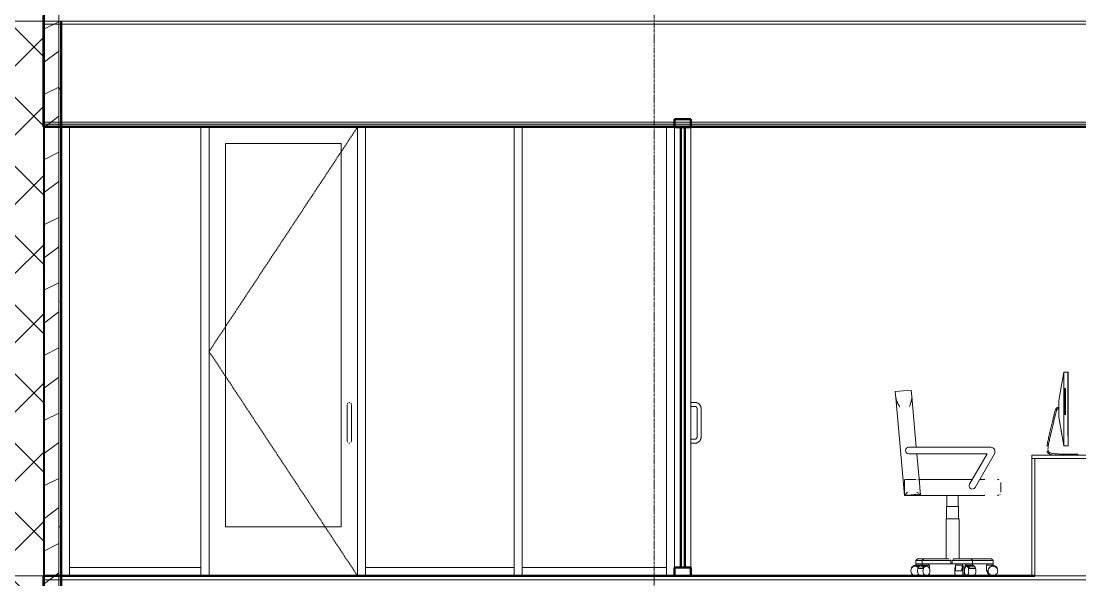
# Model space of a CAD drawing. Header units: inches. Extents: x -4169 to 1833, y -300 to 585.
# Drawn here: x -157.7 to 102, y -1 to 136 of the extents above; entities that cross this region are included whole.
import ezdxf

# ---------------------------------------------------------------- set-up
doc = ezdxf.new("R2010")
doc.units = ezdxf.units.IN
doc.header["$MEASUREMENT"] = 0
for name, pattern in [('Aligning Line 1_8_', [0.25, 0.125, -0.125]), ('Dash 1_16_', [0.125, 0.0625, -0.0625]), ('Grid Line 1_2_', [0.875, 0.5, -0.125, 0.125, -0.125])]:
    doc.linetypes.add(name, pattern=pattern)
for name, color, linetype, lineweight in [('0-4', 7, 'Continuous', 9), ('0-7', 130, 'Continuous', 5), ('A-DOOR-3', 7, 'Continuous', 9), ('A-DOOR-4', 7, 'Dash 1_16_', 9), ('A-DOOR-FRAM-1', 7, 'Continuous', 9), ('A-FLOR-2', 192, 'Continuous', 50), ('A-FLOR-LEVL-1', 51, 'Grid Line 1_2_', 9), ('A-FLOR-MCUT', 51, 'Continuous', 13), ('A-FLOR-PATT-1', 8, 'Continuous', 9), ('A-GLAZ-CURT-1', 7, 'Continuous', 9), ('A-GLAZ-CURT-2', 250, 'Continuous', 50), ('A-GLAZ-CWMG-1', 7, 'Continuous', 9), ('A-GLAZ-CWMG-2', 250, 'Continuous', 50), ('A-WALL-1', 250, 'Continuous', 50), ('A-WALL-2', 10, 'Continuous', 13), ('A-WALL-PATT-1', 7, 'Continuous', 9), ('A-WALL-PATT-2', 253, 'Continuous', 9), ('A-WALL-PATT-4', 252, 'Continuous', 9), ('G-ANNO-SYMB', 111, 'Aligning Line 1_8_', 9), ('G-ANNO-SYMB-2', 147, 'Aligning Line 1_8_', 9), ('I-FURN-1', 7, 'Continuous', 9), ('S-GRID-1', 1, 'Grid Line 1_2_', 9)]:
    doc.layers.add(name, color=color, linetype=linetype, lineweight=lineweight)

# ---------------------------------------------------------------- blocks, each defined once
blk = doc.blocks.new('CTR - 2nd Phase_rvt-2-BUILDING SECTION - EAST_WEST - LOOKING SOUTH')
at = {"layer": 'A-FLOR-LEVL-1'}
for p, q in [((-12558.48, 136), (-9609.49, 136)), ((-12558.48, 0), (-9609.49, 0))]:
    blk.add_line(p, q, dxfattribs=at)
blk = doc.blocks.new('CTR  - Topography_rvt-2-BUILDING SECTION - EAST_WEST - LOOKING SOUTH')
at = {"layer": 'A-FLOR-LEVL-1'}
blk.add_line((-12558.48, 0), (-9609.49, 0), dxfattribs=at)
at = {"layer": 'G-ANNO-SYMB-2'}
blk.add_line((-9742.88, 0), (-12461.76, 0), dxfattribs=at)
blk = doc.blocks.new('Storefront_Entry_Door-_Single_7051 - Store Front Single Door-2000378-BUILDING SECTION - EAST_WEST - LOOKING SOUTH')
at = {"layer": 'A-DOOR-3'}
for p, q in [((-11275.16, 42.5), (-11276.16, 42.5)), ((-11276.16, 41.5), (-11275.16, 41.5)), ((-11274.66, 41), (-11274.66, 34)), ((-11273.66, 34), (-11273.66, 41)), ((-11275.16, 33.5), (-11276.16, 33.5)), ((-11276.16, 32.5), (-11275.16, 32.5))]:
    blk.add_line(p, q, dxfattribs=at)
at = {"layer": 'A-DOOR-3', "flags": 128}
for points in [[(-11273.66, 41), (-11273.67, 41.06), (-11273.67, 41.12), (-11273.68, 41.18), (-11273.68, 41.24), (-11273.69, 41.3), (-11273.71, 41.36), (-11273.72, 41.41), (-11273.74, 41.47), (-11273.76, 41.53), (-11273.78, 41.58), (-11273.81, 41.64), (-11273.83, 41.69), (-11273.86, 41.75), (-11273.89, 41.8), (-11273.93, 41.85), (-11273.96, 41.9), (-11274, 41.94), (-11274.04, 41.99), (-11274.08, 42.03), (-11274.12, 42.08), (-11274.16, 42.12), (-11274.21, 42.16), (-11274.26, 42.19), (-11274.3, 42.23), (-11274.35, 42.26), (-11274.41, 42.29), (-11274.46, 42.32), (-11274.51, 42.35), (-11274.57, 42.38), (-11274.62, 42.4), (-11274.68, 42.42), (-11274.73, 42.44), (-11274.79, 42.45), (-11274.85, 42.47), (-11274.91, 42.48), (-11274.97, 42.49), (-11275.03, 42.49), (-11275.09, 42.5), (-11275.15, 42.5), (-11275.16, 42.5)], [(-11275.16, 41.5), (-11275.14, 41.5), (-11275.12, 41.5), (-11275.1, 41.5), (-11275.08, 41.49), (-11275.07, 41.49), (-11275.05, 41.49), (-11275.03, 41.48), (-11275.01, 41.47), (-11274.99, 41.47), (-11274.97, 41.46), (-11274.95, 41.45), (-11274.93, 41.44), (-11274.92, 41.43), (-11274.9, 41.42), (-11274.88, 41.41), (-11274.87, 41.4), (-11274.85, 41.39), (-11274.83, 41.38), (-11274.82, 41.36), (-11274.81, 41.35), (-11274.79, 41.33), (-11274.78, 41.32), (-11274.77, 41.3), (-11274.75, 41.29), (-11274.74, 41.27), (-11274.73, 41.25), (-11274.72, 41.24), (-11274.71, 41.22), (-11274.71, 41.2), (-11274.7, 41.18), (-11274.69, 41.16), (-11274.69, 41.14), (-11274.68, 41.12), (-11274.68, 41.1), (-11274.67, 41.08), (-11274.67, 41.07), (-11274.67, 41.05), (-11274.67, 41.03), (-11274.66, 41.01), (-11274.66, 41)], [(-11275.16, 32.5), (-11275.1, 32.5), (-11275.04, 32.5), (-11274.98, 32.51), (-11274.93, 32.52), (-11274.87, 32.53), (-11274.81, 32.54), (-11274.75, 32.56), (-11274.69, 32.58), (-11274.64, 32.6), (-11274.58, 32.62), (-11274.53, 32.64), (-11274.47, 32.67), (-11274.42, 32.7), (-11274.37, 32.73), (-11274.32, 32.76), (-11274.27, 32.8), (-11274.22, 32.83), (-11274.18, 32.87), (-11274.13, 32.91), (-11274.09, 32.95), (-11274.05, 33), (-11274.01, 33.04), (-11273.97, 33.09), (-11273.94, 33.14), (-11273.9, 33.19), (-11273.87, 33.24), (-11273.84, 33.29), (-11273.81, 33.35), (-11273.79, 33.4), (-11273.77, 33.46), (-11273.75, 33.51), (-11273.73, 33.57), (-11273.71, 33.63), (-11273.7, 33.69), (-11273.69, 33.75), (-11273.68, 33.8), (-11273.67, 33.86), (-11273.67, 33.92), (-11273.66, 33.98), (-11273.66, 34)], [(-11274.66, 34), (-11274.66, 33.98), (-11274.67, 33.96), (-11274.67, 33.94), (-11274.67, 33.92), (-11274.67, 33.9), (-11274.68, 33.88), (-11274.68, 33.86), (-11274.69, 33.84), (-11274.7, 33.82), (-11274.7, 33.81), (-11274.71, 33.79), (-11274.72, 33.77), (-11274.73, 33.75), (-11274.74, 33.73), (-11274.75, 33.72), (-11274.76, 33.7), (-11274.78, 33.69), (-11274.79, 33.67), (-11274.8, 33.66), (-11274.82, 33.64), (-11274.83, 33.63), (-11274.85, 33.61), (-11274.86, 33.6), (-11274.88, 33.59), (-11274.89, 33.58), (-11274.91, 33.57), (-11274.93, 33.56), (-11274.95, 33.55), (-11274.96, 33.54), (-11274.98, 33.53), (-11275, 33.53), (-11275.02, 33.52), (-11275.04, 33.52), (-11275.06, 33.51), (-11275.08, 33.51), (-11275.1, 33.5), (-11275.12, 33.5), (-11275.14, 33.5), (-11275.16, 33.5), (-11275.16, 33.5)]]:
    blk.add_lwpolyline(points, dxfattribs=at)
blk = doc.blocks.new('System Panel - Glazed-2000381-BUILDING SECTION - EAST_WEST - LOOKING SOUTH')
at = {"layer": 'A-GLAZ-CURT-2'}
for p, q in [((-11278.66, 110), (-11278.66, 2)), ((-11277.66, 110), (-11278.66, 110)), ((-11277.66, 2), (-11277.66, 110)), ((-11278.66, 2), (-11277.66, 2))]:
    blk.add_line(p, q, dxfattribs=at)
blk = doc.blocks.new('Rectangular Mullion - 2_ x 4_ rectangular-1890806-BUILDING SECTION - EAST_WEST - LOOKING SOUTH')
at = {"layer": 'A-GLAZ-CWMG-2'}
for p, q in [((-11280.16, 112), (-11280.16, 110)), ((-11276.16, 112), (-11280.16, 112)), ((-11276.16, 110), (-11276.16, 112)), ((-11280.16, 110), (-11276.16, 110))]:
    blk.add_line(p, q, dxfattribs=at)
blk = doc.blocks.new('Rectangular Mullion - 2_ x 4_ rectangular-1890807-BUILDING SECTION - EAST_WEST - LOOKING SOUTH')
at = {"layer": 'A-GLAZ-CWMG-2'}
for p, q in [((-11280.16, 2), (-11280.16, 0)), ((-11276.16, 2), (-11280.16, 2)), ((-11280.16, 0), (-11276.16, 0)), ((-11276.16, 0), (-11276.16, 2))]:
    blk.add_line(p, q, dxfattribs=at)
blk = doc.blocks.new('Rectangular Mullion - 2_ x 4_ rectangular-2000371-BUILDING SECTION - EAST_WEST - LOOKING SOUTH')
at = {"layer": 'A-GLAZ-CWMG-1'}
for p, q in [((-11280.16, 2), (-11280.16, 110)), ((-11276.16, 110), (-11276.16, 2))]:
    blk.add_line(p, q, dxfattribs=at)
blk = doc.blocks.new('System Panel - Glazed-2000384-BUILDING SECTION - EAST_WEST - LOOKING SOUTH')
at = {"layer": 'A-GLAZ-CURT-1'}
blk.add_line((-11282.16, 110), (-11317.56, 110), dxfattribs=at)
blk = doc.blocks.new('Rectangular Mullion - 2_ x 4_ rectangular-1890816-BUILDING SECTION - EAST_WEST - LOOKING SOUTH')
at = {"layer": 'A-GLAZ-CWMG-1'}
for p, q in [((-11317.56, 0), (-11317.56, 2)), ((-11317.56, 2), (-11282.16, 2)), ((-11282.16, 2), (-11282.16, 0))]:
    blk.add_line(p, q, dxfattribs=at)
blk = doc.blocks.new('Rectangular Mullion - 2_ x 4_ rectangular-2000373-BUILDING SECTION - EAST_WEST - LOOKING SOUTH')
at = {"layer": 'A-GLAZ-CWMG-1'}
blk.add_line((-11428.61, 110.12), (-11428.61, 0), dxfattribs=at)
blk = doc.blocks.new('Rectangular Mullion - 2_ x 4_ rectangular-2000374-BUILDING SECTION - EAST_WEST - LOOKING SOUTH')
at = {"layer": 'A-GLAZ-CWMG-1'}
blk.add_line((-11282.16, 0), (-11282.16, 110.12), dxfattribs=at)
blk = doc.blocks.new('Storefront_Entry_Door-_Single_7051 - Store Front Single Door-2000385-BUILDING SECTION - EAST_WEST - LOOKING SOUTH')
at = {"layer": 'A-DOOR-3'}
for p, q in [((-11360.46, 41), (-11360.46, 34)), ((-11359.46, 34), (-11359.46, 41))]:
    blk.add_line(p, q, dxfattribs=at)
at = {"layer": 'A-DOOR-3', "flags": 128}
for points in [[(-11360.46, 42), (-11360.46, 42), (-11360.46, 42), (-11360.46, 41.99), (-11360.46, 41.99), (-11360.46, 41.98), (-11360.46, 41.97), (-11360.46, 41.96), (-11360.46, 41.95), (-11360.46, 41.94), (-11360.46, 41.92), (-11360.46, 41.9), (-11360.46, 41.89), (-11360.46, 41.87), (-11360.46, 41.85), (-11360.46, 41.83), (-11360.46, 41.8), (-11360.46, 41.78), (-11360.46, 41.75), (-11360.46, 41.72), (-11360.46, 41.7), (-11360.46, 41.67), (-11360.46, 41.64), (-11360.46, 41.61), (-11360.46, 41.57), (-11360.46, 41.54), (-11360.46, 41.51), (-11360.46, 41.47), (-11360.46, 41.44), (-11360.46, 41.4), (-11360.46, 41.36), (-11360.46, 41.32), (-11360.46, 41.29), (-11360.46, 41.25), (-11360.46, 41.21), (-11360.46, 41.17), (-11360.46, 41.13), (-11360.46, 41.09), (-11360.46, 41.05), (-11360.46, 41.01), (-11360.46, 41)], [(-11359.46, 41), (-11359.46, 41.04), (-11359.46, 41.08), (-11359.46, 41.12), (-11359.46, 41.16), (-11359.46, 41.2), (-11359.46, 41.24), (-11359.46, 41.28), (-11359.46, 41.31), (-11359.46, 41.35), (-11359.46, 41.39), (-11359.46, 41.43), (-11359.46, 41.46), (-11359.46, 41.5), (-11359.46, 41.53), (-11359.46, 41.56), (-11359.46, 41.6), (-11359.46, 41.63), (-11359.46, 41.66), (-11359.46, 41.69), (-11359.46, 41.72), (-11359.46, 41.74), (-11359.46, 41.77), (-11359.46, 41.8), (-11359.46, 41.82), (-11359.46, 41.84), (-11359.46, 41.86), (-11359.46, 41.88), (-11359.46, 41.9), (-11359.46, 41.92), (-11359.46, 41.93), (-11359.46, 41.95), (-11359.46, 41.96), (-11359.46, 41.97), (-11359.46, 41.98), (-11359.46, 41.99), (-11359.46, 41.99), (-11359.46, 42), (-11359.46, 42), (-11359.46, 42)], [(-11360.46, 34), (-11360.46, 33.96), (-11360.46, 33.92), (-11360.46, 33.88), (-11360.46, 33.84), (-11360.46, 33.8), (-11360.46, 33.76), (-11360.46, 33.72), (-11360.46, 33.69), (-11360.46, 33.65), (-11360.46, 33.61), (-11360.46, 33.57), (-11360.46, 33.54), (-11360.46, 33.5), (-11360.46, 33.47), (-11360.46, 33.44), (-11360.46, 33.4), (-11360.46, 33.37), (-11360.46, 33.34), (-11360.46, 33.31), (-11360.46, 33.28), (-11360.46, 33.26), (-11360.46, 33.23), (-11360.46, 33.2), (-11360.46, 33.18), (-11360.46, 33.16), (-11360.46, 33.14), (-11360.46, 33.12), (-11360.46, 33.1), (-11360.46, 33.08), (-11360.46, 33.07), (-11360.46, 33.05), (-11360.46, 33.04), (-11360.46, 33.03), (-11360.46, 33.02), (-11360.46, 33.01), (-11360.46, 33.01), (-11360.46, 33), (-11360.46, 33), (-11360.46, 33)], [(-11359.46, 33), (-11359.46, 33), (-11359.46, 33), (-11359.46, 33.01), (-11359.46, 33.01), (-11359.46, 33.02), (-11359.46, 33.03), (-11359.46, 33.04), (-11359.46, 33.05), (-11359.46, 33.06), (-11359.46, 33.08), (-11359.46, 33.1), (-11359.46, 33.11), (-11359.46, 33.13), (-11359.46, 33.15), (-11359.46, 33.17), (-11359.46, 33.2), (-11359.46, 33.22), (-11359.46, 33.25), (-11359.46, 33.28), (-11359.46, 33.3), (-11359.46, 33.33), (-11359.46, 33.36), (-11359.46, 33.39), (-11359.46, 33.43), (-11359.46, 33.46), (-11359.46, 33.49), (-11359.46, 33.53), (-11359.46, 33.56), (-11359.46, 33.6), (-11359.46, 33.64), (-11359.46, 33.68), (-11359.46, 33.71), (-11359.46, 33.75), (-11359.46, 33.79), (-11359.46, 33.83), (-11359.46, 33.87), (-11359.46, 33.91), (-11359.46, 33.95), (-11359.46, 33.99), (-11359.46, 34)]]:
    blk.add_lwpolyline(points, dxfattribs=at)
at = {"layer": 'A-DOOR-3'}
for centre, start, end in [((-11359.96, 42), 135, 165), ((-11359.96, 42), 90, 105), ((-11359.96, 42), 75, 90), ((-11359.96, 42), 15, 45), ((-11359.96, 33), 180, 210), ((-11359.96, 33), 255, 270), ((-11359.96, 33), 270, 285), ((-11359.96, 33), 330, 0)]:
    blk.add_arc(centre, 0.5, start, end, dxfattribs=at)
at = {"layer": 'A-DOOR-4'}
for p, q in [((-11394.36, 55), (-11357.96, 110)), ((-11357.96, 0), (-11394.36, 55))]:
    blk.add_line(p, q, dxfattribs=at)
at = {"layer": 'A-DOOR-FRAM-1'}
for p, q in [((-11357.96, 110), (-11394.36, 110)), ((-11394.36, 110), (-11394.36, 0)), ((-11357.96, 0), (-11357.96, 110)), ((-11390.36, 106), (-11361.96, 106)), ((-11390.36, 12), (-11390.36, 106)), ((-11361.96, 106), (-11361.96, 12)), ((-11361.96, 12), (-11390.36, 12))]:
    blk.add_line(p, q, dxfattribs=at)
blk = doc.blocks.new('Rectangular Mullion - 2_ x 4_ rectangular-V157-BUILDING SECTION - EAST_WEST - LOOKING SOUTH')
at = {"layer": 'A-GLAZ-CWMG-1'}
for p, q in [((-11357.96, 110.12), (-11357.96, 0)), ((-11355.96, 110.12), (-11355.96, 0))]:
    blk.add_line(p, q, dxfattribs=at)
blk = doc.blocks.new('System Panel - Glazed-2000386-BUILDING SECTION - EAST_WEST - LOOKING SOUTH')
at = {"layer": 'A-GLAZ-CURT-1'}
blk.add_line((-11396.36, 110), (-11428.61, 110), dxfattribs=at)
blk = doc.blocks.new('L-shaped_office_desk_18130 - Desk office-1854745-BUILDING SECTION - EAST_WEST - LOOKING SOUTH')
at = {"layer": 'I-FURN-1'}
for p, q in [((-11184.68, 49.9), (-11185.93, 42.95)), ((-11183.7, 49.9), (-11184.68, 49.9)), ((-11184.68, 49.11), (-11184.68, 49.9)), ((-11183.7, 49.9), (-11183.7, 49.11)), ((-11183.62, 49.9), (-11183.7, 49.9)), ((-11183.7, 49.11), (-11183.7, 49.9)), ((-11183.62, 49.79), (-11183.62, 49.9)), ((-11183.62, 49.9), (-11183.62, 49.11)), ((-11184.68, 49.11), (-11184.68, 34.25)), ((-11184.68, 32.68), (-11184.68, 49.11)), ((-11183.7, 49.11), (-11183.7, 34.25)), ((-11183.7, 34.25), (-11183.7, 49.11)), ((-11183.62, 49.11), (-11183.62, 34.25)), ((-11185.93, 42.95), (-11185.34, 46.24)), ((-11184.5, 40.93), (-11184.5, 45.85)), ((-11184.3, 45.85), (-11184.3, 40.93)), ((-11185.93, 39.01), (-11185.93, 42.95)), ((-11185.64, 37.33), (-11185.93, 39.01)), ((-11185.93, 39.01), (-11184.68, 31.89)), ((-11184.5, 39.6), (-11184.5, 40.58)), ((-11184.31, 40.58), (-11184.31, 39.6)), ((-11185.14, 34.51), (-11185.31, 35.45)), ((-11184.68, 34.25), (-11184.68, 32.68)), ((-11183.62, 34.25), (-11183.7, 34.25)), ((-11183.62, 34.25), (-11183.7, 34.25)), ((-11183.62, 32.68), (-11183.62, 34.25)), ((-11184.68, 31.89), (-11184.68, 32.68)), ((-11184.68, 31.89), (-11183.62, 31.89)), ((-11183.62, 32.68), (-11183.62, 31.89)), ((-11192.56, 28.74), (-11192.56, 29.53)), ((-11192.56, 29.53), (-11129.56, 29.53)), ((-11192.56, 0), (-11192.56, 28.74)), ((-11130.35, 28.74), (-11192.56, 28.74)), ((-11191.77, 28.74), (-11191.77, 0)), ((-11182.02, 29.53), (-11182.02, 29.84)), ((-11182.02, 29.84), (-11181.28, 29.84)), ((-11181.28, 29.53), (-11181.28, 29.84)), ((-11130.35, 28.74), (-11130.35, 0)), ((-11129.56, 0), (-11129.56, 29.53)), ((-11130.35, 0), (-11191.77, 0)), ((-11130.35, 0), (-11129.56, 0))]:
    blk.add_line(p, q, dxfattribs=at)
for centre, start, end in [((-11184.4, 45.85), 0, 180), ((-11184.4, 40.93), 180, 0), ((-11184.4, 40.93), 180, 345), ((-11184.4, 40.58), 0, 180), ((-11184.4, 40.58), 0, 165), ((-11184.4, 39.6), 180, 0)]:
    blk.add_arc(centre, 0.0984, start, end, dxfattribs=at)
for points, knots in [([(-11185.93, 41.3), (-11186, 41.29), (-11186.14, 41.28), (-11186.29, 41.23), (-11186.4, 41.17), (-11186.5, 41.09), (-11186.61, 40.96), (-11186.71, 40.77), (-11186.83, 40.46), (-11186.94, 40.04), (-11187.08, 39.49), (-11187.24, 38.85), (-11187.47, 37.87), (-11187.79, 36.54), (-11188.12, 35.16), (-11188.37, 34.06), (-11188.55, 33.25), (-11188.71, 32.52), (-11188.79, 32.06), (-11188.83, 31.79)], [0, 0, 0, 0, 0.025, 0.05, 0.0625, 0.075, 0.1, 0.125, 0.15, 0.2, 0.225, 0.25, 0.3, 0.35, 0.4, 0.45, 0.475, 0.5, 0.55, 0.55, 0.55, 0.55]), ([(-11182.02, 29.84), (-11182.75, 29.84), (-11184.04, 29.83), (-11185.55, 29.84), (-11186.68, 29.88), (-11187.51, 29.97), (-11187.98, 30.09), (-11188.23, 30.21), (-11188.34, 30.3), (-11188.41, 30.37), (-11188.47, 30.46), (-11188.53, 30.59), (-11188.57, 30.79), (-11188.59, 31.13), (-11188.54, 31.7), (-11188.37, 32.61), (-11188.12, 33.76), (-11187.81, 35.09), (-11187.49, 36.47), (-11187.17, 37.79), (-11186.93, 38.77), (-11186.77, 39.41), (-11186.67, 39.82), (-11186.58, 40.16), (-11186.5, 40.43), (-11186.42, 40.64), (-11186.35, 40.78), (-11186.28, 40.86), (-11186.23, 40.9), (-11186.17, 40.94), (-11186.09, 40.97), (-11185.99, 40.98), (-11185.93, 40.98)], [0, 0, 0, 0, 0.05, 0.1, 0.15, 0.2, 0.25, 0.275, 0.3, 0.3125, 0.325, 0.35, 0.375, 0.4, 0.45, 0.5, 0.55, 0.6, 0.65, 0.7, 0.75, 0.775, 0.8, 0.825, 0.85, 0.875, 0.9, 0.925, 0.9375, 0.95, 0.975, 1, 1, 1, 1]), ([(-11187, 29.6), (-11186.89, 29.59), (-11186.46, 29.56), (-11185.71, 29.53), (-11185.03, 29.53), (-11184.77, 29.52)], [0.83202485, 0.83202485, 0.83202485, 0.83202485, 0.85, 0.9, 0.92622501, 0.92622501, 0.92622501, 0.92622501])]:
    blk.add_open_spline(points, degree=3, knots=knots, dxfattribs=at)
for points in [[(-11188.12, 35.16), (-11188.13, 35.12), (-11188.14, 35.08), (-11188.15, 35.04)], [(-11188.15, 35.04), (-11188.14, 35.08), (-11188.13, 35.12), (-11188.12, 35.16)], [(-11188.83, 30.5), (-11188.77, 30.34), (-11188.62, 30.08), (-11188.19, 29.81), (-11187.77, 29.71), (-11187.52, 29.67)]]:
    blk.add_open_spline(points, degree=3, dxfattribs=at)
blk = doc.blocks.new('Office_chair_with_leather_seat_18133 - Office_chair_with_leather_seat_18133-1855774-BUILDING SECTION - EAST_WEST - LOOKING SOUTH')
at = {"layer": 'I-FURN-1'}
for p, q in [((-11222.1, 45.52), (-11226.02, 45.18)), ((-11225.88, 43.61), (-11226.02, 45.18)), ((-11222.1, 45.52), (-11221.96, 43.95)), ((-11225.88, 43.61), (-11223.79, 19.69)), ((-11220.87, 31.5), (-11221.96, 43.95)), ((-11202.6, 31.5), (-11222.71, 31.5)), ((-11222.71, 29.92), (-11203.51, 29.92)), ((-11220.11, 22.86), (-11220.73, 29.92)), ((-11203.51, 29.92), (-11207.83, 22.44)), ((-11206.47, 21.65), (-11201.69, 29.92)), ((-11223.78, 23.62), (-11223.66, 23.62)), ((-11223.63, 23.62), (-11223.5, 23.62)), ((-11223.47, 23.62), (-11223.34, 23.62)), ((-11223.34, 23.62), (-11220.97, 23.62)), ((-11220.84, 23.62), (-11220.8, 23.62)), ((-11220.48, 23.62), (-11220.43, 23.62)), ((-11220.2, 23.62), (-11220.18, 23.62)), ((-11207.15, 23.62), (-11220.18, 23.62)), ((-11220.11, 22.86), (-11220.18, 23.62)), ((-11204.1, 23.62), (-11205.33, 23.62)), ((-11219.91, 20.47), (-11220.11, 22.83)), ((-11219.91, 20.47), (-11220.11, 22.83)), ((-11220.11, 22.83), (-11219.91, 20.47)), ((-11200.17, 20.47), (-11200.17, 22.83)), ((-11223.79, 19.69), (-11219.84, 19.69)), ((-11219.87, 20.03), (-11219.9, 20.45)), ((-11219.84, 19.69), (-11219.9, 20.45)), ((-11219.84, 19.69), (-11204.1, 19.69)), ((-11213.36, 19.69), (-11213.36, 16.96)), ((-11210.6, 16.96), (-11210.6, 19.69)), ((-11213.45, 16.96), (-11213.45, 13.97)), ((-11213.45, 16.96), (-11211.98, 16.96)), ((-11211.98, 16.96), (-11210.5, 16.96)), ((-11210.5, 13.97), (-11210.5, 16.96)), ((-11213.55, 13.97), (-11213.55, 4.13)), ((-11213.55, 13.97), (-11211.98, 13.97)), ((-11211.98, 13.97), (-11210.4, 13.97)), ((-11210.4, 4.13), (-11210.4, 13.97)), ((-11220.56, 4.13), (-11220.95, 3.74)), ((-11220.95, 3.74), (-11220.95, 2.95)), ((-11220.95, 3.74), (-11220.53, 3.74)), ((-11220.95, 2.95), (-11220.95, 2.56)), ((-11220.78, 2.95), (-11220.83, 2.95)), ((-11220.78, 2.95), (-11220.72, 2.95)), ((-11220.63, 2.95), (-11220.7, 2.95)), ((-11220.63, 2.95), (-11220.56, 2.95)), ((-11220.56, 4.13), (-11220.35, 4.13)), ((-11219.43, 3.74), (-11220.53, 3.74)), ((-11220.53, 3.74), (-11219.43, 3.74)), ((-11219.43, 2.95), (-11220.53, 2.95)), ((-11220.35, 4.13), (-11219.03, 4.13)), ((-11219.04, 4.13), (-11219.43, 3.74)), ((-11219.43, 3.74), (-11219.43, 3.74)), ((-11219.43, 3.74), (-11219.43, 2.95)), ((-11219.43, 3.74), (-11218.1, 3.74)), ((-11219.41, 2.95), (-11219.43, 2.95)), ((-11219.43, 2.95), (-11219.43, 2.56)), ((-11219.43, 2.95), (-11219.41, 2.95)), ((-11219.33, 2.95), (-11219.41, 2.95)), ((-11219.33, 2.95), (-11219.27, 2.95)), ((-11219.21, 2.95), (-11219.27, 2.95)), ((-11219.2, 2.95), (-11219.13, 2.95)), ((-11219.05, 2.95), (-11219.13, 2.95)), ((-11219.04, 4.13), (-11218.37, 4.13)), ((-11219.04, 2.95), (-11218.86, 2.95)), ((-11218.66, 2.95), (-11218.85, 2.95)), ((-11218.85, 2.95), (-11218.66, 2.95)), ((-11218.46, 2.95), (-11218.65, 2.95)), ((-11218.65, 2.95), (-11218.46, 2.95)), ((-11218.26, 2.95), (-11218.44, 2.95)), ((-11218.37, 4.13), (-11212.8, 4.13)), ((-11218.25, 2.95), (-11218.17, 2.95)), ((-11218.1, 2.95), (-11218.17, 2.95)), ((-11212.41, 3.74), (-11218.1, 3.74)), ((-11218.1, 3.74), (-11212.41, 3.74)), ((-11212.41, 2.95), (-11218.09, 2.95)), ((-11217.86, 2.56), (-11217.86, 2.95)), ((-11212.41, 3.74), (-11212.55, 3.88)), ((-11212.41, 2.95), (-11212.41, 3.74)), ((-11212.09, 2.95), (-11212.38, 2.95)), ((-11212.09, 3.74), (-11212.03, 3.79)), ((-11208.62, 3.74), (-11212.09, 3.74)), ((-11212.09, 3.74), (-11208.62, 3.74)), ((-11212.09, 2.95), (-11212.09, 3.74)), ((-11208.62, 2.95), (-11212.09, 2.95)), ((-11211.81, 4), (-11211.66, 4.13)), ((-11211.66, 4.13), (-11208.27, 4.13)), ((-11211.16, 2.95), (-11211.16, 2.56)), ((-11209.58, 2.56), (-11209.58, 2.95)), ((-11208.7, 2.95), (-11208.7, 2.56)), ((-11208.62, 3.74), (-11207.13, 3.74)), ((-11208.6, 2.95), (-11208.51, 2.95)), ((-11208.47, 2.95), (-11208.41, 2.95)), ((-11208.35, 2.95), (-11208.41, 2.95)), ((-11208.31, 2.95), (-11208.24, 2.95)), ((-11208.27, 4.13), (-11207.56, 4.13)), ((-11208.17, 2.95), (-11208.24, 2.95)), ((-11208.12, 2.95), (-11208.04, 2.95)), ((-11207.97, 2.95), (-11208.04, 2.95)), ((-11207.91, 2.95), (-11207.84, 2.95)), ((-11207.76, 2.95), (-11207.84, 2.95)), ((-11207.76, 2.95), (-11207.64, 2.95)), ((-11207.57, 2.95), (-11207.64, 2.95)), ((-11207.59, 4.13), (-11202.74, 4.13)), ((-11207.57, 2.95), (-11207.46, 2.95)), ((-11207.13, 3.74), (-11207.52, 4.13)), ((-11207.4, 2.95), (-11207.46, 2.95)), ((-11207.36, 2.95), (-11207.31, 2.95)), ((-11207.26, 2.95), (-11207.31, 2.95)), ((-11207.17, 2.95), (-11207.23, 2.95)), ((-11202.69, 3.74), (-11207.13, 3.74)), ((-11207.13, 2.95), (-11207.13, 3.74)), ((-11207.13, 3.74), (-11202.69, 3.74)), ((-11202.69, 2.95), (-11207.13, 2.95)), ((-11207.13, 2.56), (-11207.13, 2.95)), ((-11203.58, 2.95), (-11203.58, 2.56)), ((-11202.74, 4.13), (-11202.4, 4.13)), ((-11202.69, 3.74), (-11202.02, 3.74)), ((-11202.64, 2.95), (-11202.69, 2.95)), ((-11202.64, 2.95), (-11202.54, 2.95)), ((-11202.49, 2.95), (-11202.54, 2.95)), ((-11202.49, 2.95), (-11202.39, 2.95)), ((-11202.01, 3.74), (-11202.4, 4.13)), ((-11202.31, 2.95), (-11202.39, 2.95)), ((-11202.31, 2.95), (-11202.24, 2.95)), ((-11202.17, 2.95), (-11202.24, 2.95)), ((-11202.16, 2.95), (-11202.12, 2.95)), ((-11202.07, 2.95), (-11202.11, 2.95)), ((-11202.02, 3.74), (-11202.01, 3.74)), ((-11202.01, 2.95), (-11202.02, 2.95)), ((-11202.01, 2.95), (-11202.01, 3.74)), ((-11202.01, 2.56), (-11202.01, 2.95)), ((-11222.1, 1.89), (-11222.01, 1.83)), ((-11220.22, 2.36), (-11221.15, 2.36)), ((-11220.56, 2.56), (-11221.05, 2.56)), ((-11220.01, 2.56), (-11220.56, 2.56)), ((-11220.35, 1.79), (-11220.47, 1.89)), ((-11220.47, 1.89), (-11219.37, 1.89)), ((-11220.35, 1.79), (-11219.25, 1.79)), ((-11220.01, 2.56), (-11219.74, 2.56)), ((-11218.39, 2.36), (-11219.75, 2.36)), ((-11219.62, 2.56), (-11219.74, 2.56)), ((-11218.52, 2.56), (-11219.62, 2.56)), ((-11218.72, 2.56), (-11219.43, 2.56)), ((-11219.37, 1.89), (-11219.25, 1.79)), ((-11218.09, 2.56), (-11218.52, 2.56)), ((-11217.67, 2.56), (-11218.09, 2.56)), ((-11217.67, 2.56), (-11217.61, 2.56)), ((-11217.61, 1.65), (-11217.61, 2.56)), ((-11211.25, 2.56), (-11211.25, 1.18)), ((-11211.25, 2.56), (-11211.09, 2.56)), ((-11211.09, 1.18), (-11211.25, 1.18)), ((-11209.92, 2.56), (-11211.09, 2.56)), ((-11211.09, 1.18), (-11209.92, 1.18)), ((-11209.92, 2.56), (-11209.69, 2.56)), ((-11209.69, 1.18), (-11209.92, 1.18)), ((-11209.62, 2.56), (-11209.69, 2.56)), ((-11209.3, 2.36), (-11209.68, 2.36)), ((-11209.49, 2.56), (-11209.61, 2.56)), ((-11208.9, 2.56), (-11208.9, 2.02)), ((-11208.9, 2.56), (-11208.88, 2.56)), ((-11208.6, 2.56), (-11208.88, 2.56)), ((-11208.36, 2.56), (-11208.6, 2.56)), ((-11206.77, 2.36), (-11208.54, 2.36)), ((-11206.95, 2.56), (-11208.36, 2.56)), ((-11207.91, 2.56), (-11208.12, 2.56)), ((-11207.92, 1.79), (-11207.84, 1.89)), ((-11207.92, 1.79), (-11206.5, 1.79)), ((-11207.23, 2.56), (-11207.91, 2.56)), ((-11207.84, 1.89), (-11206.43, 1.89)), ((-11206.43, 1.89), (-11206.5, 1.79)), ((-11203.66, 2.56), (-11203.66, 1.18)), ((-11203.49, 2.56), (-11203.66, 2.56)), ((-11203.66, 1.18), (-11203.49, 1.18)), ((-11203.49, 2.56), (-11203.27, 2.56)), ((-11203.27, 1.18), (-11203.49, 1.18)), ((-11202.1, 2.56), (-11203.27, 2.56)), ((-11202.08, 2.36), (-11202.35, 2.36)), ((-11202.01, 2.56), (-11202.1, 2.56)), ((-11201.09, 1.79), (-11200.93, 1.89))]:
    blk.add_line(p, q, dxfattribs=at)
at = {"layer": 'I-FURN-1', "flags": 128}
for points in [[(-11223.79, 22.14), (-11223.79, 22.85), (-11223.79, 23.47)], [(-11220.18, 23.62), (-11220.18, 23.6), (-11220.17, 23.54), (-11220.17, 23.45), (-11220.15, 23.33), (-11220.14, 23.18), (-11220.13, 23.01), (-11220.11, 22.83)], [(-11200.95, 23.62), (-11200.92, 23.62), (-11200.89, 23.62), (-11200.86, 23.62), (-11200.83, 23.61), (-11200.8, 23.61), (-11200.77, 23.6), (-11200.74, 23.59), (-11200.71, 23.58), (-11200.68, 23.57), (-11200.65, 23.56), (-11200.62, 23.55), (-11200.59, 23.53)], [(-11223.79, 20.87), (-11223.79, 20.97), (-11223.79, 21.51), (-11223.79, 22.02)], [(-11223.79, 20.03), (-11223.79, 20.15), (-11223.79, 20.51), (-11223.79, 20.8)], [(-11223.79, 19.69), (-11223.79, 19.74), (-11223.79, 19.89), (-11223.79, 19.97)], [(-11223.49, 19.71), (-11223.6, 19.7), (-11223.74, 19.69), (-11223.79, 19.69)], [(-11222.62, 19.79), (-11223.03, 19.75), (-11223.36, 19.72), (-11223.45, 19.71)], [(-11221.31, 19.9), (-11221.54, 19.88), (-11222.12, 19.83), (-11222.6, 19.79)], [(-11220.18, 20), (-11220.89, 19.94), (-11221.2, 19.91)], [(-11219.91, 20.47), (-11219.89, 20.3), (-11219.88, 20.13), (-11219.86, 19.98), (-11219.85, 19.86), (-11219.84, 19.76), (-11219.84, 19.7), (-11219.84, 19.69)], [(-11200.61, 19.76), (-11200.64, 19.75), (-11200.67, 19.74), (-11200.7, 19.73), (-11200.73, 19.72), (-11200.76, 19.71), (-11200.79, 19.7), (-11200.82, 19.7), (-11200.85, 19.69), (-11200.88, 19.69), (-11200.91, 19.69), (-11200.95, 19.69), (-11200.95, 19.69)], [(-11200.3, 20.03), (-11200.32, 20), (-11200.34, 19.98), (-11200.36, 19.95)]]:
    blk.add_lwpolyline(points, dxfattribs=at)
at = {"layer": 'I-FURN-1'}
for centre, radius, start, end in [((-11222.71, 30.71), 0.787, 90, 270), ((-11202.68, 30.4), 1.1, 333.8749, 86.1251), ((-11207.15, 22.05), 0.787, 150, 330)]:
    blk.add_arc(centre, radius, start, end, dxfattribs=at)
for centre, major_axis, ratio, start_param, end_param in [((-11221.15, 1.18), (0, 1.18), 0.882948, 5.497787, 7.853982), ((-11221.15, 1.18), (0, 1.18), 0.882948, 1.570796, 3.926991), ((-11221.05, 1.18), (0, 1.38), 0.882948, 0, 1.029697), ((-11221.05, 1.18), (0, 1.18), 0.882948, 6.135586, 6.272685), ((-11221.05, 1.18), (0, 1.18), 0.882948, 5.872031, 6.012636), ((-11219.75, 1.18), (0, 1.18), 0.71934, 0.945859, 1.570796), ((-11219.75, 1.18), (0, 1.18), 0.71934, 1.570796, 3.141593), ((-11221.05, 1.18), (0, 1.18), 0.882948, 5.562231, 5.752586), ((-11219.62, 1.18), (0, 1.38), 0.71934, 0, 1.029697), ((-11220.22, 1.18), (0, 1.18), 0.882948, 3.141593, 3.39149), ((-11218.52, 1.18), (0, 1.38), 0.71934, 0, 1.029697), ((-11218.52, 1.18), (0, 1.18), 0.71934, 0.901072, 1.029697), ((-11218.39, 1.18), (0, 1.18), 0.71934, 4.712389, 7.853982), ((-11218.39, 1.18), (0, 1.18), 0.71934, 1.570796, 4.712389), ((-11218.52, 1.18), (0, 1.18), 0.71934, 0.639344, 0.769647), ((-11218.52, 1.18), (0, 1.18), 0.71934, 0.377402, 0.509598), ((-11218.52, 1.18), (0, 1.18), 0.71934, 0, 0.249549), ((-11211.23, 1.18), (0, 1.18), 0.173648, 0.261799, 1.570796), ((-11211.23, 1.18), (0, 1.18), 0.173648, 1.570796, 3.141593), ((-11209.49, 1.18), (0, 1.18), 0.173648, 1.050698, 1.308914), ((-11209.49, 1.18), (0, 1.18), 0.173648, 1.310747, 1.570796), ((-11209.49, 1.18), (0, 1.18), 0.173648, 0.790648, 1.046875), ((-11209.49, 1.18), (0, 1.18), 0.173648, 0.530599, 0.784565), ((-11209.49, 1.18), (0, 1.18), 0.173648, 0.27055, 0.411155), ((-11209.49, 1.18), (0, 1.18), 0.173648, 0.0105, 0.25407), ((-11209.3, 1.18), (0, 1.18), 0.173648, 4.712389, 7.853982), ((-11209.3, 1.18), (0, 1.18), 0.173648, 1.570796, 4.712389), ((-11209.49, 1.18), (0, 1.38), 0.173648, 5.768337, 6.283185), ((-11208.54, 1.18), (0, 1.18), 0.438371, 4.712389, 7.853982), ((-11208.54, 1.18), (0, 1.18), 0.438371, 1.570796, 4.712389), ((-11208.36, 1.18), (0, 1.38), 0.438371, 5.253489, 6.283185), ((-11208.36, 1.18), (0, 1.18), 0.438371, 6.033636, 6.283185), ((-11208.36, 1.18), (0, 1.18), 0.438371, 5.773587, 5.905784), ((-11208.36, 1.18), (0, 1.18), 0.438371, 5.513538, 5.643841), ((-11208.36, 1.18), (0, 1.18), 0.438371, 5.253489, 5.382114), ((-11206.95, 1.18), (0, 1.38), 0.438371, 5.253489, 6.283185), ((-11206.77, 1.18), (0, 1.18), 0.438371, 3.141593, 4.712389), ((-11206.77, 1.18), (0, 1.18), 0.438371, 4.712389, 5.924592), ((-11202.35, 1.18), (0, 1.18), 0.990268, 1.570796, 3.141593), ((-11202.1, 1.18), (0, 1.18), 0.990268, 1.310747, 1.570796), ((-11202.08, 1.18), (0, 1.18), 0.990268, 4.712389, 7.853982), ((-11202.08, 1.18), (0, 1.18), 0.990268, 1.570796, 4.712389), ((-11202.1, 1.18), (0, 1.18), 0.990268, 1.050698, 1.222904), ((-11202.1, 1.18), (0, 1.18), 0.990268, 0.790648, 0.94459), ((-11202.1, 1.18), (0, 1.18), 0.990268, 0.530599, 0.676216), ((-11202.1, 1.18), (0, 1.18), 0.990268, 0.27055, 0.411155), ((-11202.1, 1.18), (0, 1.18), 0.990268, 0.0105, 0.1476), ((-11202.1, 1.18), (0, 1.38), 0.990268, 5.253489, 6.283185)]:
    blk.add_ellipse(centre, major_axis=major_axis, ratio=ratio, start_param=start_param, end_param=end_param, dxfattribs=at)
for points, knots in [([(-11225.88, 43.61), (-11225.87, 43.49), (-11225.83, 43.31), (-11225.76, 43.09), (-11225.72, 42.96), (-11225.68, 42.87), (-11225.64, 42.77), (-11225.58, 42.65), (-11225.51, 42.49), (-11225.42, 42.29), (-11225.28, 42.04), (-11225.11, 41.71), (-11224.96, 41.45), (-11224.89, 41.32)], [0, 0, 0, 0, 0.166667, 0.25, 0.291667, 0.333333, 0.375, 0.416667, 0.5, 0.583333, 0.666667, 0.833333, 1, 1, 1, 1]), ([(-11222.54, 41.53), (-11222.49, 41.67), (-11222.39, 41.95), (-11222.28, 42.3), (-11222.19, 42.58), (-11222.13, 42.78), (-11222.09, 42.95), (-11222.05, 43.09), (-11222.03, 43.19), (-11222.01, 43.29), (-11221.99, 43.42), (-11221.95, 43.65), (-11221.95, 43.83), (-11221.96, 43.95)], [0, 0, 0, 0, 0.166667, 0.333333, 0.416667, 0.5, 0.583333, 0.625, 0.666667, 0.708333, 0.75, 0.833333, 1, 1, 1, 1]), ([(-11223.07, 20.47), (-11223.11, 20.42), (-11223.21, 20.32), (-11223.32, 20.19), (-11223.4, 20.11), (-11223.44, 20.06), (-11223.48, 20.03), (-11223.51, 19.99), (-11223.54, 19.96), (-11223.57, 19.93), (-11223.6, 19.9), (-11223.62, 19.87), (-11223.65, 19.84), (-11223.67, 19.81), (-11223.7, 19.79), (-11223.72, 19.76), (-11223.73, 19.74), (-11223.75, 19.73), (-11223.77, 19.71), (-11223.78, 19.69), (-11223.79, 19.69), (-11223.79, 19.69)], [0, 0, 0, 0, 0.142857, 0.285714, 0.357143, 0.392857, 0.428571, 0.464286, 0.5, 0.535714, 0.571429, 0.607143, 0.642857, 0.678571, 0.714286, 0.75, 0.785714, 0.821429, 0.857143, 0.928571, 1, 1, 1, 1]), ([(-11223.07, 20.47), (-11223.11, 20.42), (-11223.21, 20.32), (-11223.32, 20.19), (-11223.4, 20.11), (-11223.44, 20.06), (-11223.48, 20.03), (-11223.51, 19.99), (-11223.54, 19.96), (-11223.57, 19.93), (-11223.6, 19.9), (-11223.62, 19.87), (-11223.65, 19.84), (-11223.67, 19.81), (-11223.7, 19.79), (-11223.72, 19.76), (-11223.73, 19.74), (-11223.75, 19.73), (-11223.77, 19.71), (-11223.78, 19.69), (-11223.79, 19.69), (-11223.79, 19.69)], [0, 0, 0, 0, 0.142857, 0.285714, 0.357143, 0.392857, 0.428571, 0.464286, 0.5, 0.535714, 0.571429, 0.607143, 0.642857, 0.678571, 0.714286, 0.75, 0.785714, 0.821429, 0.857143, 0.928571, 1, 1, 1, 1]), ([(-11219.84, 19.69), (-11219.84, 19.69), (-11219.84, 19.69), (-11219.86, 19.7), (-11219.87, 19.71), (-11219.89, 19.73), (-11219.91, 19.75), (-11219.93, 19.77), (-11219.95, 19.79), (-11219.97, 19.81), (-11219.99, 19.83), (-11220.01, 19.85), (-11220.05, 19.88), (-11220.08, 19.91), (-11220.11, 19.93), (-11220.13, 19.95), (-11220.14, 19.96)], [0, 0, 0, 0, 0.0714286, 0.1071429, 0.1428571, 0.1785714, 0.2142857, 0.25, 0.2857143, 0.3035714, 0.3214286, 0.3571429, 0.3928571, 0.4285714, 0.4642857, 0.4883638, 0.4883638, 0.4883638, 0.4883638])]:
    blk.add_open_spline(points, degree=3, knots=knots, dxfattribs=at)
for points in [[(-11220.56, 20.35), (-11220.61, 20.39), (-11220.65, 20.43), (-11220.7, 20.47)], [(-11220.43, 20.23), (-11220.45, 20.25), (-11220.48, 20.27), (-11220.5, 20.29)], [(-11220.22, 20.04), (-11220.25, 20.06), (-11220.27, 20.09), (-11220.3, 20.11)]]:
    blk.add_open_spline(points, degree=3, dxfattribs=at)
blk = doc.blocks.new('System Panel - Glazed-2000389-BUILDING SECTION - EAST_WEST - LOOKING SOUTH')
at = {"layer": 'A-GLAZ-CURT-1'}
blk.add_line((-11319.56, 110), (-11355.96, 110), dxfattribs=at)
blk = doc.blocks.new('Rectangular Mullion - 2_ x 4_ rectangular-1997134-BUILDING SECTION - EAST_WEST - LOOKING SOUTH')
at = {"layer": 'A-GLAZ-CWMG-1'}
for p, q in [((-11428.61, 0), (-11428.61, 2)), ((-11428.61, 2), (-11396.36, 2)), ((-11396.36, 2), (-11396.36, 0))]:
    blk.add_line(p, q, dxfattribs=at)
blk = doc.blocks.new('Rectangular Mullion - 2_ x 4_ rectangular-2000370-BUILDING SECTION - EAST_WEST - LOOKING SOUTH')
at = {"layer": 'A-GLAZ-CWMG-1'}
for p, q in [((-11396.36, 110.12), (-11396.36, 0)), ((-11394.36, 110.12), (-11394.36, 0))]:
    blk.add_line(p, q, dxfattribs=at)
blk = doc.blocks.new('Rectangular Mullion - 2_ x 4_ rectangular-1978850-BUILDING SECTION - EAST_WEST - LOOKING SOUTH')
at = {"layer": 'A-GLAZ-CWMG-1'}
for p, q in [((-11355.96, 0), (-11355.96, 2)), ((-11355.96, 2), (-11319.56, 2)), ((-11319.56, 2), (-11319.56, 0))]:
    blk.add_line(p, q, dxfattribs=at)
blk = doc.blocks.new('CTR - 1st Phase - Common Walls_rvt-2-BUILDING SECTION - EAST_WEST - LOOKING SOUTH')
at = {"layer": 'A-WALL-PATT-1'}
h = blk.add_hatch(dxfattribs=at)
h.set_pattern_fill('FP_21', color=256, style=0, pattern_type=2)
h.set_pattern_definition([(0, (-10964.796, 146.633), (30.72, 7.68), [1.267, -21.773, 1.267, -21.773, -122.88]), (0, (-10964.796, 146.633), (30.72, 7.68), [-46.08, 1.267, -44.813, 1.267, -21.773, -53.76]), (0, (-10964.796, 146.633), (30.72, 7.68), [-115.2, 1.267, -14.093, 1.267, -37.133]), (120, (-10953.276, 150.473), (-22.01108, 22.7643), [1.267, -21.773, 1.267, -21.773, -122.88]), (120, (-10953.276, 150.473), (-22.01108, 22.7643), [-46.08, 1.267, -44.813, 1.267, -21.773, -53.76]), (120, (-10953.276, 150.473), (-22.01108, 22.7643), [-115.2, 1.267, -14.093, 1.267, -37.133]), (240, (-10949.436, 165.833), (-8.70892, -30.4443), [1.267, -21.773, 1.267, -21.773, -122.88]), (240, (-10949.436, 165.833), (-8.70892, -30.4443), [-46.08, 1.267, -44.813, 1.267, -21.773, -53.76]), (240, (-10949.436, 165.833), (-8.70892, -30.4443), [-115.2, 1.267, -14.093, 1.267, -37.133])])
h.paths.add_polyline_path([(-11430.61, -128), (-11430.61, 136), (-11430.74, 136), (-11430.74, 187), (-11430.61, 187), (-11430.61, 268), (-11430.74, 268), (-11430.74, 319), (-11430.61, 319), (-11430.61, 398), (-11431.24, 398), (-11431.24, -128)], flags=0)
at = {"layer": 'A-WALL-PATT-2'}
h = blk.add_hatch(dxfattribs=at)
h.set_pattern_fill('FP_24', color=256, style=0, pattern_type=2)
h.set_pattern_definition([(216.87, (-10958.398, 162.627), (47.980943, 31.987086), [7.997, -71.971]), (206.565, (-10948.802, 157.829), (-15.99371, -15.99413), [17.881, -17.881]), (198.435, (-10948.802, 149.832), (-31.98674, -15.99388), [10.115, -40.461])])
h.paths.add_polyline_path([(-11431.24, -128), (-11431.24, 398), (-11434.74, 398), (-11434.74, -128), (-11433.81, -128)], flags=0)
at = {"layer": 'A-WALL-PATT-4'}
h = blk.add_hatch(dxfattribs=at)
h.set_pattern_fill('FP_35', color=256, style=0, pattern_type=2)
h.set_pattern_definition([(45, (-10964.796, 146.633), (-8.48528, 8.48528), []), (135, (-10964.796, 146.633), (-8.48528, -8.48528), [])])
h.paths.add_polyline_path([(-11441.88, -128), (-11434.99, -128), (-11434.99, 398), (-11442.99, 398), (-11442.99, -128)], flags=0)
at = {"layer": 'A-FLOR-LEVL-1'}
for p, q in [((-12558.48, 136), (-9609.49, 136)), ((-12558.48, 0), (-9609.49, 0))]:
    blk.add_line(p, q, dxfattribs=at)
at = {"layer": 'A-WALL-1'}
blk.add_line((-11430.61, -128), (-11430.61, 136), dxfattribs=at)
at = {"layer": 'A-WALL-2'}
for p, q in [((-11434.99, 398), (-11434.99, -128)), ((-11434.74, 398), (-11434.74, -128)), ((-11431.24, 398), (-11431.24, -128))]:
    blk.add_line(p, q, dxfattribs=at)
at = {"layer": 'G-ANNO-SYMB-2'}
blk.add_line((-9706.21, 0), (-12461.76, 0), dxfattribs=at)
at = {"layer": '0-4'}
for name, p in [('Rectangular Mullion - 2_ x 4_ rectangular-1890806-BUILDING SECTION - EAST_WEST - LOOKING SOUTH', (0, 0)), ('Rectangular Mullion - 2_ x 4_ rectangular-2000373-BUILDING SECTION - EAST_WEST - LOOKING SOUTH', (0, 0)), ('System Panel - Glazed-2000386-BUILDING SECTION - EAST_WEST - LOOKING SOUTH', (0, 0)), ('Rectangular Mullion - 2_ x 4_ rectangular-2000370-BUILDING SECTION - EAST_WEST - LOOKING SOUTH', (0, 0)), ('Storefront_Entry_Door-_Single_7051 - Store Front Single Door-2000385-BUILDING SECTION - EAST_WEST - LOOKING SOUTH', (0, 0)), ('Rectangular Mullion - 2_ x 4_ rectangular-V157-BUILDING SECTION - EAST_WEST - LOOKING SOUTH', (0, 0)), ('System Panel - Glazed-2000389-BUILDING SECTION - EAST_WEST - LOOKING SOUTH', (0, 0)), ('Rectangular Mullion - 2_ x 4_ rectangular-2000370-BUILDING SECTION - EAST_WEST - LOOKING SOUTH', (76.8, 0)), ('System Panel - Glazed-2000384-BUILDING SECTION - EAST_WEST - LOOKING SOUTH', (0, 0)), ('Rectangular Mullion - 2_ x 4_ rectangular-2000374-BUILDING SECTION - EAST_WEST - LOOKING SOUTH', (0, 0)), ('Rectangular Mullion - 2_ x 4_ rectangular-2000371-BUILDING SECTION - EAST_WEST - LOOKING SOUTH', (0, 0)), ('System Panel - Glazed-2000381-BUILDING SECTION - EAST_WEST - LOOKING SOUTH', (0, 0)), ('L-shaped_office_desk_18130 - Desk office-1854745-BUILDING SECTION - EAST_WEST - LOOKING SOUTH', (0, 0)), ('Office_chair_with_leather_seat_18133 - Office_chair_with_leather_seat_18133-1855774-BUILDING SECTION - EAST_WEST - LOOKING SOUTH', (0, 0)), ('Storefront_Entry_Door-_Single_7051 - Store Front Single Door-2000378-BUILDING SECTION - EAST_WEST - LOOKING SOUTH', (0, 0)), ('Rectangular Mullion - 2_ x 4_ rectangular-1997134-BUILDING SECTION - EAST_WEST - LOOKING SOUTH', (0, 0)), ('Rectangular Mullion - 2_ x 4_ rectangular-1978850-BUILDING SECTION - EAST_WEST - LOOKING SOUTH', (0, 0)), ('Rectangular Mullion - 2_ x 4_ rectangular-1890816-BUILDING SECTION - EAST_WEST - LOOKING SOUTH', (0, 0)), ('Rectangular Mullion - 2_ x 4_ rectangular-1890807-BUILDING SECTION - EAST_WEST - LOOKING SOUTH', (0, 0))]:
    blk.add_blockref(name, p, dxfattribs=at)

msp = doc.modelspace()

# ---------------------------------------------------------------- hatches: boundary and pattern name
at = {"layer": 'A-FLOR-PATT-1'}
h = msp.add_hatch(dxfattribs=at)
h.set_pattern_fill('FP_21', color=256, style=0, pattern_type=2)
h.set_pattern_definition([(0, (317.997, 146.633), (30.72, 7.68), [1.267, -21.773, 1.267, -21.773, -122.88]), (0, (317.997, 146.633), (30.72, 7.68), [-46.08, 1.267, -44.813, 1.267, -21.773, -53.76]), (0, (317.997, 146.633), (30.72, 7.68), [-115.2, 1.267, -14.093, 1.267, -37.133]), (120, (329.517, 150.473), (-22.011075, 22.7643), [1.267, -21.773, 1.267, -21.773, -122.88]), (120, (329.517, 150.473), (-22.011075, 22.7643), [-46.08, 1.267, -44.813, 1.267, -21.773, -53.76]), (120, (329.517, 150.473), (-22.011075, 22.7643), [-115.2, 1.267, -14.093, 1.267, -37.133]), (240, (333.357, 165.833), (-8.708925, -30.4443), [1.267, -21.773, 1.267, -21.773, -122.88]), (240, (333.357, 165.833), (-8.708925, -30.4443), [-46.08, 1.267, -44.813, 1.267, -21.773, -53.76]), (240, (333.357, 165.833), (-8.708925, -30.4443), [-115.2, 1.267, -14.093, 1.267, -37.133])])
h.paths.add_polyline_path([(-826.9214, 110.125), (-548.1964, 110.125), (-548.1964, 110.75), (-827.5464, 110.75), (-827.5464, 110.125)], flags=0)
h.paths.add_polyline_path([(-145.6366, 110.125), (1299.8536, 110.125), (1299.8536, 110.75), (-152.1964, 110.75), (-152.1964, 110.125)], flags=0)

# ---------------------------------------------------------------- linework, layer by layer
at = {"layer": 'A-FLOR-2'}
for p, q in [((-152.1964, 137.375), (-152.1964, 110.125)), ((-152.1964, 110.125), (1299.8536, 110.125)), ((91.0239, 0), (-152.1964, 0)), ((-152.1964, 0), (-152.1964, -4))]:
    msp.add_line(p, q, dxfattribs=at)
at = {"layer": 'A-FLOR-LEVL-1'}
for p, q in [((-1101.901, 136), (1674.0755, 136)), ((-1101.901, 0), (1674.0755, 0))]:
    msp.add_line(p, q, dxfattribs=at)
at = {"layer": 'A-FLOR-MCUT'}
for p, q in [((1299.8536, 135.25), (-152.1964, 135.25)), ((1299.8536, 111.25), (-152.1964, 111.25)), ((1299.8536, 110.75), (-152.1964, 110.75)), ((1264.7036, -1), (-152.1964, -1))]:
    msp.add_line(p, q, dxfattribs=at)
at = {"layer": 'G-ANNO-SYMB'}
msp.add_line((1576.5784, 0), (-1178.9656, 0), dxfattribs=at)
at = {"layer": 'S-GRID-1'}
msp.add_line((-2.3964, -159.8356), (-2.3964, 470.5), dxfattribs=at)

# ---------------------------------------------------------------- block references
at = {"layer": '0-7'}
for name in ['CTR - 2nd Phase_rvt-2-BUILDING SECTION - EAST_WEST - LOOKING SOUTH', 'CTR - 1st Phase - Common Walls_rvt-2-BUILDING SECTION - EAST_WEST - LOOKING SOUTH', 'CTR  - Topography_rvt-2-BUILDING SECTION - EAST_WEST - LOOKING SOUTH']:
    msp.add_blockref(name, (11282.793, 0), dxfattribs=at)

doc.saveas('drawing.dxf')
